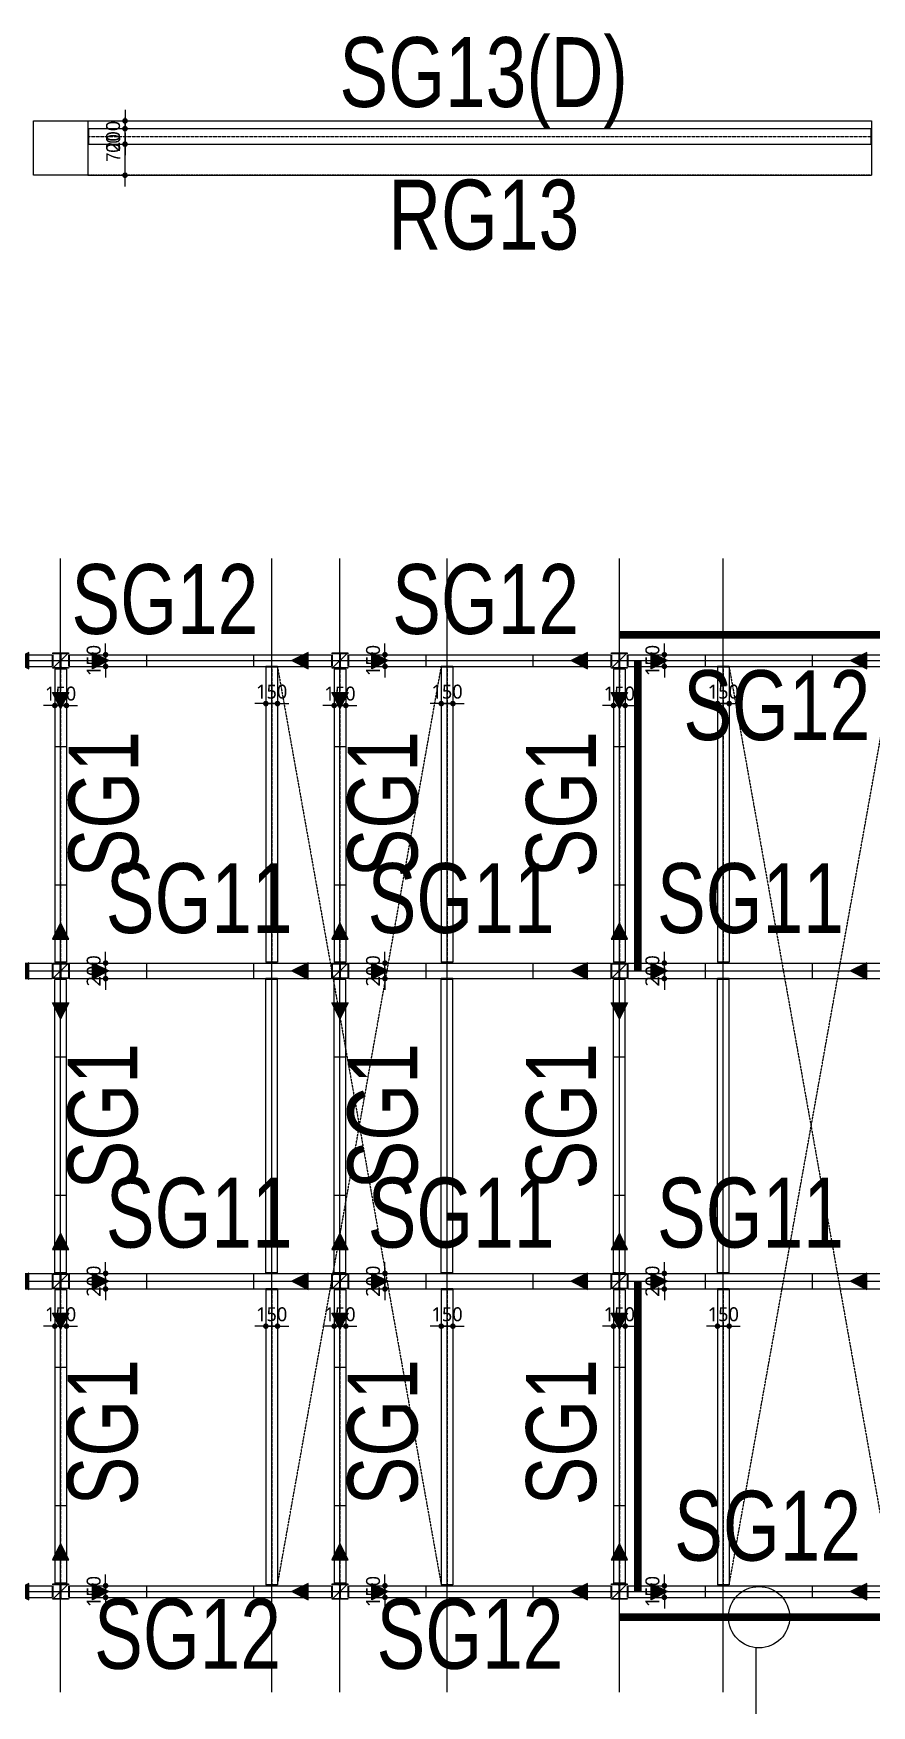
# Model space of a CAD drawing. Header units: millimetres. Extents: x -42253 to 178576, y 88378 to 153500.
# Drawn here: x 145204 to 156004, y 128380 to 149932 of the extents above; entities that cross this region are included whole.
import ezdxf
from ezdxf.enums import TextEntityAlignment as Align

# ---------------------------------------------------------------- set-up
doc = ezdxf.new("R2010")
doc.units = ezdxf.units.MM
for name, pattern in [('HID', [2.3, 1.5, -0.8]), ('HIDDEN', [0.375, 0.25, -0.125]), ('xs-1f_plan$0$HID', [4, 3, -1])]:
    doc.linetypes.add(name, pattern=pattern)
doc.layers.get('Defpoints').update_dxf_attribs({"color": 159})
for name, color, linetype in [('A-CEN', 1, 'Continuous'), ('A-SYM-LEAD', 4, 'Continuous'), ('GIRDER-TEXT', 7, 'Continuous'), ('OPEN', 1, 'HID'), ('S-STEEL', 3, 'Continuous'), ('S-STL-BEAM', 6, 'Continuous'), ('VR', 6, 'HID'), ('xs-1f_plan$0$8', 8, 'Continuous'), ('xs-1f_plan$0$S-BEAM-철골', 6, 'Continuous'), ('xs-1f_plan$0$S-BEAM-철골Splice', 7, 'Continuous'), ('xs-1f_plan$0$xref', 7, 'Continuous'), ('보(girder)', 7, 'HID'), ('슬래브라인', 7, 'Continuous')]:
    doc.layers.add(name, color=color, linetype=linetype)
doc.layers.add('NOPLOT', color=191, linetype='Continuous', plot=False)
doc.styles.add('Gdim', font='Dotum.ttf', dxfattribs={"width": 0.9})
doc.styles.add('Gtx', font='Dotum.ttf')
doc.styles.add('xs-1f_plan$0$Gdim', font='malgun.ttf')
doc.dimstyles.new('Gdim200', dxfattribs={"dimscale": 200, "dimtxt": 3, "dimasz": 1.2, "dimexe": 2, "dimexo": 3, "dimgap": 1, "dimtad": 1, "dimdsep": 46, "dimlunit": 6, "dimtxsty": 'Gdim', "dimblk1": '_CIDOT', "dimblk2": '_CIDOT', "dimsah": 1, "dimcen": 2.5, "dimdle": 2, "dimclrd": 1, "dimclre": 1, "dimclrt": 3, "dimazin": 2, "dimtfac": 1, "dimtix": 1, "dimtmove": 2, "dimatfit": 3, "dimldrblk": '_CIDOT', "dimfxl": 2, "dimtolj": 1, "dimtzin": 0, "dimarcsym": 0})
doc.dimstyles.new('xs-1f_plan$0$Gdim200', dxfattribs={"dimscale": 200, "dimtxt": 3, "dimasz": 1.2, "dimexe": 2, "dimexo": 3, "dimgap": 1, "dimtad": 1, "dimdsep": 46, "dimlunit": 6, "dimtxsty": 'xs-1f_plan$0$Gdim', "dimblk1": 'xs-1f_plan$0$_CIDOT', "dimblk2": 'xs-1f_plan$0$_CIDOT', "dimsah": 1, "dimcen": 2.5, "dimdle": 2, "dimclrd": 1, "dimclre": 1, "dimclrt": 3, "dimazin": 2, "dimtfac": 1, "dimtix": 1, "dimtmove": 2, "dimatfit": 3, "dimldrblk": 'xs-1f_plan$0$_CIDOT', "dimfxl": 2, "dimtolj": 1, "dimtzin": 0, "dimarcsym": 0})

# ---------------------------------------------------------------- blocks, each defined once
blk = doc.blocks.new('_CIDOT')
at = {"color": 0, "linetype": 'ByBlock'}
blk.add_line((2, 0), (-1, 0), dxfattribs=at)
at = {"color": 0, "linetype": 'ByBlock', "const_width": 0.5}
blk.add_lwpolyline([(-0.25, 0, 1), (0.25, 0, 1)], format="xyb", close=True, dxfattribs=at)
blk = doc.blocks.new('*D986')
at = {"layer": 'Defpoints', "color": 155, "lineweight": -2, "transparency": 16777216}
for p, q in [((-1775, 750), (-1355, 750)), ((-1475, 122), (-1475, 678)), ((-1775, 50), (-1355, 50))]:
    blk.add_line(p, q, dxfattribs=at)
at = {"layer": 'Defpoints', "color": 0, "transparency": 16777216}
for p in [(-1955, 750), (-1475, 750), (-1955, 50)]:
    blk.add_point(p, dxfattribs=at)
at = {"layer": 'Defpoints', "color": 155, "lineweight": -2, "transparency": 16777216, "xscale": 71.99999999999994, "yscale": 71.99999999999994, "zscale": 71.99999999999994}
for p, rotation in [((-1475, 750), 90), ((-1475, 50), 270)]:
    blk.add_blockref('_CIDOT', p, dxfattribs=dict(at, rotation=rotation))
at = {"layer": 'Defpoints', "color": 3, "transparency": 16777216, "insert": (-1626, 400), "char_height": 180, "attachment_point": 5, "rotation": 90, "style": 'Gdim'}
blk.add_mtext('\\A1;{\\C155;700}', dxfattribs=at)
blk = doc.blocks.new('*U1046')
blk.add_lwpolyline([(17, 12, -0.414214), (4, 25), (4, 175, -0.414214), (17, 188), (100, 188), (100, 200), (-100, 200), (-100, 188), (-17, 188, -0.414214), (-4, 175), (-4, 25, -0.414214), (-17, 12), (-100, 12), (-100, 0), (100, 0), (100, 12)], format="xyb", close=True)
blk = doc.blocks.new('xs-1f_plan$0$_CIDOT')
at = {"color": 0, "linetype": 'ByBlock'}
blk.add_line((2, 0), (-1, 0), dxfattribs=at)
at = {"color": 0, "linetype": 'ByBlock', "const_width": 0.5}
blk.add_lwpolyline([(-0.25, 0, 1), (0.25, 0, 1)], format="xyb", close=True, dxfattribs=at)
blk = doc.blocks.new('*D1049')
at = {"layer": 'Defpoints', "color": 155, "lineweight": -2, "transparency": 16777216}
for p, q in [((-2839, 250), (-2419, 250)), ((-2539, 322), (-2539, 394)), ((-2539, 50), (-2539, 250)), ((-2839, 50), (-2419, 50)), ((-2539, -22), (-2539, -94))]:
    blk.add_line(p, q, dxfattribs=at)
at = {"layer": 'Defpoints', "color": 0, "transparency": 16777216}
for p in [(-3019, 250), (-2539, 250), (-3019, 50)]:
    blk.add_point(p, dxfattribs=at)
at = {"layer": 'Defpoints', "color": 155, "lineweight": -2, "transparency": 16777216, "xscale": 71.99999999999994, "yscale": 71.99999999999994, "zscale": 71.99999999999994}
for p, rotation in [((-2539, 250), 270), ((-2539, 50), 90)]:
    blk.add_blockref('xs-1f_plan$0$_CIDOT', p, dxfattribs=dict(at, rotation=rotation))
at = {"layer": 'Defpoints', "color": 155, "transparency": 16777216, "insert": (-2692, 150), "char_height": 180, "attachment_point": 5, "rotation": 90, "style": 'xs-1f_plan$0$Gdim'}
blk.add_mtext('\\A1;200', dxfattribs=at)
blk = doc.blocks.new('*D1051')
at = {"layer": 'Defpoints', "color": 155, "lineweight": -2, "transparency": 16777216}
for p, q in [((-2839, 225), (-2419, 225)), ((-2539, 297), (-2539, 369)), ((-2539, 75), (-2539, 225)), ((-2839, 75), (-2419, 75)), ((-2539, 3), (-2539, -69))]:
    blk.add_line(p, q, dxfattribs=at)
at = {"layer": 'Defpoints', "color": 0, "transparency": 16777216}
for p in [(-3019, 225), (-2539, 225), (-3019, 75)]:
    blk.add_point(p, dxfattribs=at)
at = {"layer": 'Defpoints', "color": 155, "lineweight": -2, "transparency": 16777216, "xscale": 71.99999999999994, "yscale": 71.99999999999994, "zscale": 71.99999999999994}
for p, rotation in [((-2539, 225), 270), ((-2539, 75), 90)]:
    blk.add_blockref('xs-1f_plan$0$_CIDOT', p, dxfattribs=dict(at, rotation=rotation))
at = {"layer": 'Defpoints', "color": 155, "transparency": 16777216, "insert": (-2692, 150), "char_height": 180, "attachment_point": 5, "rotation": 90, "style": 'xs-1f_plan$0$Gdim'}
blk.add_mtext('\\A1;150', dxfattribs=at)
blk = doc.blocks.new('*D1053')
at = {"layer": 'Defpoints', "color": 155, "lineweight": -2, "transparency": 16777216}
for p, q in [((-2743, 225), (-2323, 225)), ((-2443, 297), (-2443, 369)), ((-2443, 75), (-2443, 225)), ((-2743, 75), (-2323, 75)), ((-2443, 3), (-2443, -69))]:
    blk.add_line(p, q, dxfattribs=at)
at = {"layer": 'Defpoints', "color": 0, "transparency": 16777216}
for p in [(-2923, 225), (-2443, 225), (-2923, 75)]:
    blk.add_point(p, dxfattribs=at)
at = {"layer": 'Defpoints', "color": 155, "lineweight": -2, "transparency": 16777216, "xscale": 71.99999999999994, "yscale": 71.99999999999994, "zscale": 71.99999999999994}
for p, rotation in [((-2443, 225), 270), ((-2443, 75), 90)]:
    blk.add_blockref('xs-1f_plan$0$_CIDOT', p, dxfattribs=dict(at, rotation=rotation))
at = {"layer": 'Defpoints', "color": 155, "transparency": 16777216, "insert": (-2596, 150), "char_height": 180, "attachment_point": 5, "rotation": 90, "style": 'xs-1f_plan$0$Gdim'}
blk.add_mtext('\\A1;150', dxfattribs=at)
blk = doc.blocks.new('*D1055')
at = {"layer": 'Defpoints', "color": 155, "lineweight": -2, "transparency": 16777216}
for p, q in [((-2743, 225), (-2323, 225)), ((-2443, 297), (-2443, 369)), ((-2443, 75), (-2443, 225)), ((-2743, 75), (-2323, 75)), ((-2443, 3), (-2443, -69))]:
    blk.add_line(p, q, dxfattribs=at)
at = {"layer": 'Defpoints', "color": 0, "transparency": 16777216}
for p in [(-2923, 225), (-2443, 225), (-2923, 75)]:
    blk.add_point(p, dxfattribs=at)
at = {"layer": 'Defpoints', "color": 155, "lineweight": -2, "transparency": 16777216, "xscale": 71.99999999999994, "yscale": 71.99999999999994, "zscale": 71.99999999999994}
for p, rotation in [((-2443, 225), 270), ((-2443, 75), 90)]:
    blk.add_blockref('xs-1f_plan$0$_CIDOT', p, dxfattribs=dict(at, rotation=rotation))
at = {"layer": 'Defpoints', "color": 155, "transparency": 16777216, "insert": (-2596, 150), "char_height": 180, "attachment_point": 5, "rotation": 90, "style": 'xs-1f_plan$0$Gdim'}
blk.add_mtext('\\A1;150', dxfattribs=at)
blk = doc.blocks.new('*D1119')
at = {"layer": 'Defpoints', "color": 155, "lineweight": -2, "transparency": 16777216}
for p, q in [((-2768, 225), (-2348, 225)), ((-2468, 297), (-2468, 369)), ((-2468, 75), (-2468, 225)), ((-2768, 75), (-2348, 75)), ((-2468, 3), (-2468, -69))]:
    blk.add_line(p, q, dxfattribs=at)
at = {"layer": 'Defpoints', "color": 0, "transparency": 16777216}
for p in [(-2948, 225), (-2468, 225), (-2948, 75)]:
    blk.add_point(p, dxfattribs=at)
at = {"layer": 'Defpoints', "color": 155, "lineweight": -2, "transparency": 16777216, "xscale": 71.99999999999994, "yscale": 71.99999999999994, "zscale": 71.99999999999994}
for p, rotation in [((-2468, 225), 270), ((-2468, 75), 90)]:
    blk.add_blockref('xs-1f_plan$0$_CIDOT', p, dxfattribs=dict(at, rotation=rotation))
at = {"layer": 'Defpoints', "color": 155, "transparency": 16777216, "insert": (-2621, 150), "char_height": 180, "attachment_point": 5, "rotation": 90, "style": 'xs-1f_plan$0$Gdim'}
blk.add_mtext('\\A1;150', dxfattribs=at)
blk = doc.blocks.new('*D1121')
at = {"layer": 'Defpoints', "color": 155, "lineweight": -2, "transparency": 16777216}
for p, q in [((-2743, 225), (-2323, 225)), ((-2443, 297), (-2443, 369)), ((-2443, 75), (-2443, 225)), ((-2743, 75), (-2323, 75)), ((-2443, 3), (-2443, -69))]:
    blk.add_line(p, q, dxfattribs=at)
at = {"layer": 'Defpoints', "color": 0, "transparency": 16777216}
for p in [(-2923, 225), (-2443, 225), (-2923, 75)]:
    blk.add_point(p, dxfattribs=at)
at = {"layer": 'Defpoints', "color": 155, "lineweight": -2, "transparency": 16777216, "xscale": 71.99999999999994, "yscale": 71.99999999999994, "zscale": 71.99999999999994}
for p, rotation in [((-2443, 225), 270), ((-2443, 75), 90)]:
    blk.add_blockref('xs-1f_plan$0$_CIDOT', p, dxfattribs=dict(at, rotation=rotation))
at = {"layer": 'Defpoints', "color": 155, "transparency": 16777216, "insert": (-2596, 150), "char_height": 180, "attachment_point": 5, "rotation": 90, "style": 'xs-1f_plan$0$Gdim'}
blk.add_mtext('\\A1;150', dxfattribs=at)
blk = doc.blocks.new('*D1133')
at = {"layer": 'Defpoints', "color": 155, "lineweight": -2, "transparency": 16777216}
for p, q in [((-2743, 225), (-2323, 225)), ((-2443, 297), (-2443, 369)), ((-2443, 75), (-2443, 225)), ((-2743, 75), (-2323, 75)), ((-2443, 3), (-2443, -69))]:
    blk.add_line(p, q, dxfattribs=at)
at = {"layer": 'Defpoints', "color": 0, "transparency": 16777216}
for p in [(-2923, 225), (-2443, 225), (-2923, 75)]:
    blk.add_point(p, dxfattribs=at)
at = {"layer": 'Defpoints', "color": 155, "lineweight": -2, "transparency": 16777216, "xscale": 71.99999999999994, "yscale": 71.99999999999994, "zscale": 71.99999999999994}
for p, rotation in [((-2443, 225), 270), ((-2443, 75), 90)]:
    blk.add_blockref('xs-1f_plan$0$_CIDOT', p, dxfattribs=dict(at, rotation=rotation))
at = {"layer": 'Defpoints', "color": 155, "transparency": 16777216, "insert": (-2596, 150), "char_height": 180, "attachment_point": 5, "rotation": 90, "style": 'xs-1f_plan$0$Gdim'}
blk.add_mtext('\\A1;150', dxfattribs=at)
blk = doc.blocks.new('*D1135')
at = {"layer": 'Defpoints', "color": 155, "lineweight": -2, "transparency": 16777216}
for p, q in [((-2768, 225), (-2348, 225)), ((-2468, 297), (-2468, 369)), ((-2468, 75), (-2468, 225)), ((-2768, 75), (-2348, 75)), ((-2468, 3), (-2468, -69))]:
    blk.add_line(p, q, dxfattribs=at)
at = {"layer": 'Defpoints', "color": 0, "transparency": 16777216}
for p in [(-2948, 225), (-2468, 225), (-2948, 75)]:
    blk.add_point(p, dxfattribs=at)
at = {"layer": 'Defpoints', "color": 155, "lineweight": -2, "transparency": 16777216, "xscale": 71.99999999999994, "yscale": 71.99999999999994, "zscale": 71.99999999999994}
for p, rotation in [((-2468, 225), 270), ((-2468, 75), 90)]:
    blk.add_blockref('xs-1f_plan$0$_CIDOT', p, dxfattribs=dict(at, rotation=rotation))
at = {"layer": 'Defpoints', "color": 155, "transparency": 16777216, "insert": (-2621, 150), "char_height": 180, "attachment_point": 5, "rotation": 90, "style": 'xs-1f_plan$0$Gdim'}
blk.add_mtext('\\A1;150', dxfattribs=at)
blk = doc.blocks.new('*D1137')
at = {"layer": 'Defpoints', "color": 155, "lineweight": -2, "transparency": 16777216}
for p, q in [((-2743, 225), (-2323, 225)), ((-2443, 297), (-2443, 369)), ((-2443, 75), (-2443, 225)), ((-2743, 75), (-2323, 75)), ((-2443, 3), (-2443, -69))]:
    blk.add_line(p, q, dxfattribs=at)
at = {"layer": 'Defpoints', "color": 0, "transparency": 16777216}
for p in [(-2923, 225), (-2443, 225), (-2923, 75)]:
    blk.add_point(p, dxfattribs=at)
at = {"layer": 'Defpoints', "color": 155, "lineweight": -2, "transparency": 16777216, "xscale": 71.99999999999994, "yscale": 71.99999999999994, "zscale": 71.99999999999994}
for p, rotation in [((-2443, 225), 270), ((-2443, 75), 90)]:
    blk.add_blockref('xs-1f_plan$0$_CIDOT', p, dxfattribs=dict(at, rotation=rotation))
at = {"layer": 'Defpoints', "color": 155, "transparency": 16777216, "insert": (-2596, 150), "char_height": 180, "attachment_point": 5, "rotation": 90, "style": 'xs-1f_plan$0$Gdim'}
blk.add_mtext('\\A1;150', dxfattribs=at)
blk = doc.blocks.new('*D1139')
at = {"layer": 'Defpoints', "color": 155, "lineweight": -2, "transparency": 16777216}
for p, q in [((-2743, 225), (-2323, 225)), ((-2443, 297), (-2443, 369)), ((-2443, 75), (-2443, 225)), ((-2743, 75), (-2323, 75)), ((-2443, 3), (-2443, -69))]:
    blk.add_line(p, q, dxfattribs=at)
at = {"layer": 'Defpoints', "color": 0, "transparency": 16777216}
for p in [(-2923, 225), (-2443, 225), (-2923, 75)]:
    blk.add_point(p, dxfattribs=at)
at = {"layer": 'Defpoints', "color": 155, "lineweight": -2, "transparency": 16777216, "xscale": 71.99999999999994, "yscale": 71.99999999999994, "zscale": 71.99999999999994}
for p, rotation in [((-2443, 225), 270), ((-2443, 75), 90)]:
    blk.add_blockref('xs-1f_plan$0$_CIDOT', p, dxfattribs=dict(at, rotation=rotation))
at = {"layer": 'Defpoints', "color": 155, "transparency": 16777216, "insert": (-2596, 150), "char_height": 180, "attachment_point": 5, "rotation": 90, "style": 'xs-1f_plan$0$Gdim'}
blk.add_mtext('\\A1;150', dxfattribs=at)
blk = doc.blocks.new('*D1141')
at = {"layer": 'Defpoints', "color": 155, "lineweight": -2, "transparency": 16777216}
for p, q in [((-2768, 225), (-2348, 225)), ((-2468, 297), (-2468, 369)), ((-2468, 75), (-2468, 225)), ((-2768, 75), (-2348, 75)), ((-2468, 3), (-2468, -69))]:
    blk.add_line(p, q, dxfattribs=at)
at = {"layer": 'Defpoints', "color": 0, "transparency": 16777216}
for p in [(-2948, 225), (-2468, 225), (-2948, 75)]:
    blk.add_point(p, dxfattribs=at)
at = {"layer": 'Defpoints', "color": 155, "lineweight": -2, "transparency": 16777216, "xscale": 71.99999999999994, "yscale": 71.99999999999994, "zscale": 71.99999999999994}
for p, rotation in [((-2468, 225), 270), ((-2468, 75), 90)]:
    blk.add_blockref('xs-1f_plan$0$_CIDOT', p, dxfattribs=dict(at, rotation=rotation))
at = {"layer": 'Defpoints', "color": 155, "transparency": 16777216, "insert": (-2621, 150), "char_height": 180, "attachment_point": 5, "rotation": 90, "style": 'xs-1f_plan$0$Gdim'}
blk.add_mtext('\\A1;150', dxfattribs=at)
blk = doc.blocks.new('*D1153')
at = {"layer": 'Defpoints', "color": 155, "lineweight": -2, "transparency": 16777216}
for p, q in [((-2743, 225), (-2323, 225)), ((-2443, 297), (-2443, 369)), ((-2443, 75), (-2443, 225)), ((-2743, 75), (-2323, 75)), ((-2443, 3), (-2443, -69))]:
    blk.add_line(p, q, dxfattribs=at)
at = {"layer": 'Defpoints', "color": 0, "transparency": 16777216}
for p in [(-2923, 225), (-2443, 225), (-2923, 75)]:
    blk.add_point(p, dxfattribs=at)
at = {"layer": 'Defpoints', "color": 155, "lineweight": -2, "transparency": 16777216, "xscale": 71.99999999999994, "yscale": 71.99999999999994, "zscale": 71.99999999999994}
for p, rotation in [((-2443, 225), 270), ((-2443, 75), 90)]:
    blk.add_blockref('xs-1f_plan$0$_CIDOT', p, dxfattribs=dict(at, rotation=rotation))
at = {"layer": 'Defpoints', "color": 155, "transparency": 16777216, "insert": (-2596, 150), "char_height": 180, "attachment_point": 5, "rotation": 90, "style": 'xs-1f_plan$0$Gdim'}
blk.add_mtext('\\A1;150', dxfattribs=at)
blk = doc.blocks.new('*D1155')
at = {"layer": 'Defpoints', "color": 155, "lineweight": -2, "transparency": 16777216}
for p, q in [((-2743, 225), (-2323, 225)), ((-2443, 297), (-2443, 369)), ((-2443, 75), (-2443, 225)), ((-2743, 75), (-2323, 75)), ((-2443, 3), (-2443, -69))]:
    blk.add_line(p, q, dxfattribs=at)
at = {"layer": 'Defpoints', "color": 0, "transparency": 16777216}
for p in [(-2923, 225), (-2443, 225), (-2923, 75)]:
    blk.add_point(p, dxfattribs=at)
at = {"layer": 'Defpoints', "color": 155, "lineweight": -2, "transparency": 16777216, "xscale": 71.99999999999994, "yscale": 71.99999999999994, "zscale": 71.99999999999994}
for p, rotation in [((-2443, 225), 270), ((-2443, 75), 90)]:
    blk.add_blockref('xs-1f_plan$0$_CIDOT', p, dxfattribs=dict(at, rotation=rotation))
at = {"layer": 'Defpoints', "color": 155, "transparency": 16777216, "insert": (-2596, 150), "char_height": 180, "attachment_point": 5, "rotation": 90, "style": 'xs-1f_plan$0$Gdim'}
blk.add_mtext('\\A1;150', dxfattribs=at)
blk = doc.blocks.new('*D1165')
at = {"layer": 'Defpoints', "color": 155, "lineweight": -2, "transparency": 16777216}
for p, q in [((-2839, 250), (-2419, 250)), ((-2539, 322), (-2539, 394)), ((-2539, 50), (-2539, 250)), ((-2839, 50), (-2419, 50)), ((-2539, -22), (-2539, -94))]:
    blk.add_line(p, q, dxfattribs=at)
at = {"layer": 'Defpoints', "color": 0, "transparency": 16777216}
for p in [(-3019, 250), (-2539, 250), (-3019, 50)]:
    blk.add_point(p, dxfattribs=at)
at = {"layer": 'Defpoints', "color": 155, "lineweight": -2, "transparency": 16777216, "xscale": 71.99999999999994, "yscale": 71.99999999999994, "zscale": 71.99999999999994}
for p, rotation in [((-2539, 250), 270), ((-2539, 50), 90)]:
    blk.add_blockref('xs-1f_plan$0$_CIDOT', p, dxfattribs=dict(at, rotation=rotation))
at = {"layer": 'Defpoints', "color": 155, "transparency": 16777216, "insert": (-2692, 150), "char_height": 180, "attachment_point": 5, "rotation": 90, "style": 'xs-1f_plan$0$Gdim'}
blk.add_mtext('\\A1;200', dxfattribs=at)
blk = doc.blocks.new('*U987')
at = {"layer": 'Defpoints'}
for p, q in [((-1955.451, 750), (-1955.451, 50)), ((8144.549, 750), (8144.549, 50))]:
    blk.add_line(p, q, dxfattribs=at)
at = {"layer": '보(girder)'}
for p, q in [((-1955.451, 750), (8144.549, 750)), ((8144.549, 50), (-1955.451, 50))]:
    blk.add_line(p, q, dxfattribs=at)
at = {"layer": 'Defpoints'}
dim = blk.add_linear_dim(base=(-1475.451, 750), p1=(-1955.451, 50), p2=(-1955.451, 750), angle=90, text='{\\C155;<>}', dimstyle='Gdim200', override={"dimscale": 60, "dimzin": 8, "dimclrd": 155, "dimclre": 155}, dxfattribs=at)
dim.commit()
dim.dimension.update_dxf_attribs({"geometry": '*D986', "text_midpoint": (-1625.573, 400)})
blk = doc.blocks.new('*U1050')
at = {"layer": 'xs-1f_plan$0$S-BEAM-철골'}
h = blk.add_hatch(color=7, dxfattribs=at)
h.dxf.hatch_style = 1
h.paths.add_polyline_path([(-2498.848, 150), (-2708.848, 255), (-2708.848, 45)])
h = blk.add_hatch(color=7, dxfattribs=at)
h.dxf.hatch_style = 1
h.paths.add_polyline_path([(-138.848, 150), (71.152, 255), (71.152, 45)])
at = {"layer": 'Defpoints', "ltscale": 4}
for p, q in [((-3018.848, 250), (-3018.848, 50)), ((381.152, 250), (381.152, 50))]:
    blk.add_line(p, q, dxfattribs=at)
at = {"layer": 'xs-1f_plan$0$8', "color": 4, "ltscale": 4}
for p, q in [((-3008.848, 250), (371.152, 250)), ((-3008.848, 50), (371.152, 50))]:
    blk.add_line(p, q, dxfattribs=at)
at = {"layer": 'xs-1f_plan$0$8', "ltscale": 4}
for p, q in [((-3008.848, 250), (-3008.848, 50)), ((371.152, 250), (371.152, 50))]:
    blk.add_line(p, q, dxfattribs=at)
at = {"layer": 'xs-1f_plan$0$8', "linetype": 'xs-1f_plan$0$HID'}
blk.add_line((-3008.848, 150), (371.152, 150), dxfattribs=at)
at = {"layer": 'xs-1f_plan$0$S-BEAM-철골', "color": 7}
for points in [[(-2708.848, 255), (-2498.848, 150), (-2708.848, 45)], [(71.152, 255), (-138.848, 150), (71.152, 45)]]:
    blk.add_lwpolyline(points, close=True, dxfattribs=at)
at = {"layer": 'xs-1f_plan$0$S-BEAM-철골Splice'}
for p, q in [((-2008.848, 50), (-2008.848, 250)), ((-628.848, 50), (-628.848, 250))]:
    blk.add_line(p, q, dxfattribs=at)
at = {"layer": 'Defpoints'}
dim = blk.add_linear_dim(base=(-2538.848, 250), p1=(-3018.848, 50), p2=(-3018.848, 250), angle=90, dimstyle='xs-1f_plan$0$Gdim200', override={"dimscale": 60, "dimzin": 8, "dimclrd": 155, "dimclre": 155, "dimclrt": 155}, dxfattribs=at)
dim.commit()
dim.dimension.update_dxf_attribs({"geometry": '*D1049', "text_midpoint": (-2691.844, 150)})
blk = doc.blocks.new('*U1052')
at = {"layer": 'xs-1f_plan$0$S-BEAM-철골'}
h = blk.add_hatch(color=7, dxfattribs=at)
h.dxf.hatch_style = 1
h.paths.add_polyline_path([(-2498.848, 150), (-2708.848, 255), (-2708.848, 45)])
h = blk.add_hatch(color=7, dxfattribs=at)
h.dxf.hatch_style = 1
h.paths.add_polyline_path([(-138.848, 150), (71.152, 255), (71.152, 45)])
at = {"layer": 'Defpoints', "ltscale": 4}
for p, q in [((-3018.848, 225), (-3018.848, 75)), ((381.152, 225), (381.152, 75))]:
    blk.add_line(p, q, dxfattribs=at)
at = {"layer": 'xs-1f_plan$0$8', "color": 4, "ltscale": 4}
for p, q in [((-3008.848, 225), (371.152, 225)), ((-3008.848, 75), (371.152, 75))]:
    blk.add_line(p, q, dxfattribs=at)
at = {"layer": 'xs-1f_plan$0$8', "ltscale": 4}
for p, q in [((-3008.848, 225), (-3008.848, 75)), ((371.152, 225), (371.152, 75))]:
    blk.add_line(p, q, dxfattribs=at)
at = {"layer": 'xs-1f_plan$0$8', "linetype": 'xs-1f_plan$0$HID'}
blk.add_line((-3008.848, 150), (371.152, 150), dxfattribs=at)
at = {"layer": 'xs-1f_plan$0$S-BEAM-철골', "color": 7}
for points in [[(-2708.848, 255), (-2498.848, 150), (-2708.848, 45)], [(71.152, 255), (-138.848, 150), (71.152, 45)]]:
    blk.add_lwpolyline(points, close=True, dxfattribs=at)
at = {"layer": 'xs-1f_plan$0$S-BEAM-철골Splice'}
for p, q in [((-2008.848, 75), (-2008.848, 225)), ((-628.848, 75), (-628.848, 225))]:
    blk.add_line(p, q, dxfattribs=at)
at = {"layer": 'Defpoints'}
dim = blk.add_linear_dim(base=(-2538.848, 225), p1=(-3018.848, 75), p2=(-3018.848, 225), angle=90, dimstyle='xs-1f_plan$0$Gdim200', override={"dimscale": 60, "dimzin": 8, "dimclrd": 155, "dimclre": 155, "dimclrt": 155}, dxfattribs=at)
dim.commit()
dim.dimension.update_dxf_attribs({"geometry": '*D1051', "text_midpoint": (-2692.334, 150)})
blk = doc.blocks.new('*U1054')
at = {"layer": 'xs-1f_plan$0$S-BEAM-철골'}
h = blk.add_hatch(color=7, dxfattribs=at)
h.dxf.hatch_style = 1
h.paths.add_polyline_path([(-2402.848, 150), (-2612.848, 255), (-2612.848, 45)])
h = blk.add_hatch(color=7, dxfattribs=at)
h.dxf.hatch_style = 1
h.paths.add_polyline_path([(357.152, 150), (567.152, 255), (567.152, 45)])
at = {"layer": 'Defpoints', "ltscale": 4}
for p, q in [((-2922.848, 225), (-2922.848, 75)), ((877.152, 225), (877.152, 75))]:
    blk.add_line(p, q, dxfattribs=at)
at = {"layer": 'xs-1f_plan$0$8', "color": 4, "ltscale": 4}
for p, q in [((-2912.848, 225), (867.152, 225)), ((-2912.848, 75), (867.152, 75))]:
    blk.add_line(p, q, dxfattribs=at)
at = {"layer": 'xs-1f_plan$0$8', "ltscale": 4}
for p, q in [((-2912.848, 225), (-2912.848, 75)), ((867.152, 225), (867.152, 75))]:
    blk.add_line(p, q, dxfattribs=at)
at = {"layer": 'xs-1f_plan$0$8', "linetype": 'xs-1f_plan$0$HID'}
blk.add_line((-2912.848, 150), (867.152, 150), dxfattribs=at)
at = {"layer": 'xs-1f_plan$0$S-BEAM-철골', "color": 7}
for points in [[(-2612.848, 255), (-2402.848, 150), (-2612.848, 45)], [(567.152, 255), (357.152, 150), (567.152, 45)]]:
    blk.add_lwpolyline(points, close=True, dxfattribs=at)
at = {"layer": 'xs-1f_plan$0$S-BEAM-철골Splice'}
for p, q in [((-1912.848, 75), (-1912.848, 225)), ((-132.848, 75), (-132.848, 225))]:
    blk.add_line(p, q, dxfattribs=at)
at = {"layer": 'Defpoints'}
dim = blk.add_linear_dim(base=(-2442.848, 225), p1=(-2922.848, 75), p2=(-2922.848, 225), angle=90, dimstyle='xs-1f_plan$0$Gdim200', override={"dimscale": 60, "dimzin": 8, "dimclrd": 155, "dimclre": 155, "dimclrt": 155}, dxfattribs=at)
dim.commit()
dim.dimension.update_dxf_attribs({"geometry": '*D1053', "text_midpoint": (-2596.334, 150)})
blk = doc.blocks.new('*U1056')
at = {"layer": 'xs-1f_plan$0$S-BEAM-철골'}
h = blk.add_hatch(color=7, dxfattribs=at)
h.dxf.hatch_style = 1
h.paths.add_polyline_path([(-2402.848, 150), (-2612.848, 255), (-2612.848, 45)])
h = blk.add_hatch(color=7, dxfattribs=at)
h.dxf.hatch_style = 1
h.paths.add_polyline_path([(357.152, 150), (567.152, 255), (567.152, 45)])
at = {"layer": 'Defpoints', "ltscale": 4}
for p, q in [((-2922.848, 225), (-2922.848, 75)), ((877.152, 225), (877.152, 75))]:
    blk.add_line(p, q, dxfattribs=at)
at = {"layer": 'xs-1f_plan$0$8', "color": 4, "ltscale": 4}
for p, q in [((-2912.848, 225), (867.152, 225)), ((-2912.848, 75), (867.152, 75))]:
    blk.add_line(p, q, dxfattribs=at)
at = {"layer": 'xs-1f_plan$0$8', "ltscale": 4}
for p, q in [((-2912.848, 225), (-2912.848, 75)), ((867.152, 225), (867.152, 75))]:
    blk.add_line(p, q, dxfattribs=at)
at = {"layer": 'xs-1f_plan$0$8', "linetype": 'xs-1f_plan$0$HID'}
blk.add_line((-2912.848, 150), (867.152, 150), dxfattribs=at)
at = {"layer": 'xs-1f_plan$0$S-BEAM-철골', "color": 7}
for points in [[(-2612.848, 255), (-2402.848, 150), (-2612.848, 45)], [(567.152, 255), (357.152, 150), (567.152, 45)]]:
    blk.add_lwpolyline(points, close=True, dxfattribs=at)
at = {"layer": 'xs-1f_plan$0$S-BEAM-철골Splice'}
for p, q in [((-1912.848, 75), (-1912.848, 225)), ((-132.848, 75), (-132.848, 225))]:
    blk.add_line(p, q, dxfattribs=at)
at = {"layer": 'Defpoints'}
dim = blk.add_linear_dim(base=(-2442.848, 225), p1=(-2922.848, 75), p2=(-2922.848, 225), angle=90, dimstyle='xs-1f_plan$0$Gdim200', override={"dimscale": 60, "dimzin": 8, "dimclrd": 155, "dimclre": 155, "dimclrt": 155}, dxfattribs=at)
dim.commit()
dim.dimension.update_dxf_attribs({"geometry": '*D1055', "text_midpoint": (-2596.334, 150)})
blk = doc.blocks.new('*U1120')
at = {"layer": 'Defpoints', "ltscale": 4}
for p, q in [((-2947.848, 225), (-2947.848, 75)), ((877.152, 225), (877.152, 75))]:
    blk.add_line(p, q, dxfattribs=at)
at = {"layer": 'xs-1f_plan$0$8', "color": 4, "ltscale": 4}
for p, q in [((-2937.848, 225), (867.152, 225)), ((-2937.848, 75), (867.152, 75))]:
    blk.add_line(p, q, dxfattribs=at)
at = {"layer": 'xs-1f_plan$0$8', "ltscale": 4}
for p, q in [((-2937.848, 225), (-2937.848, 75)), ((867.152, 225), (867.152, 75))]:
    blk.add_line(p, q, dxfattribs=at)
at = {"layer": 'xs-1f_plan$0$8', "linetype": 'xs-1f_plan$0$HID'}
blk.add_line((-2937.848, 150), (867.152, 150), dxfattribs=at)
at = {"layer": 'Defpoints'}
dim = blk.add_linear_dim(base=(-2467.848, 225), p1=(-2947.848, 75), p2=(-2947.848, 225), angle=90, dimstyle='xs-1f_plan$0$Gdim200', override={"dimscale": 60, "dimzin": 8, "dimclrd": 155, "dimclre": 155, "dimclrt": 155}, dxfattribs=at)
dim.commit()
dim.dimension.update_dxf_attribs({"geometry": '*D1119', "text_midpoint": (-2621.334, 150)})
blk = doc.blocks.new('*U1122')
at = {"layer": 'Defpoints', "ltscale": 4}
for p, q in [((-2922.848, 225), (-2922.848, 75)), ((877.152, 225), (877.152, 75))]:
    blk.add_line(p, q, dxfattribs=at)
at = {"layer": 'xs-1f_plan$0$8', "color": 4, "ltscale": 4}
for p, q in [((-2912.848, 225), (867.152, 225)), ((-2912.848, 75), (867.152, 75))]:
    blk.add_line(p, q, dxfattribs=at)
at = {"layer": 'xs-1f_plan$0$8', "ltscale": 4}
for p, q in [((-2912.848, 225), (-2912.848, 75)), ((867.152, 225), (867.152, 75))]:
    blk.add_line(p, q, dxfattribs=at)
at = {"layer": 'xs-1f_plan$0$8', "linetype": 'xs-1f_plan$0$HID'}
blk.add_line((-2912.848, 150), (867.152, 150), dxfattribs=at)
at = {"layer": 'Defpoints'}
dim = blk.add_linear_dim(base=(-2442.848, 225), p1=(-2922.848, 75), p2=(-2922.848, 225), angle=90, dimstyle='xs-1f_plan$0$Gdim200', override={"dimscale": 60, "dimzin": 8, "dimclrd": 155, "dimclre": 155, "dimclrt": 155}, dxfattribs=at)
dim.commit()
dim.dimension.update_dxf_attribs({"geometry": '*D1121', "text_midpoint": (-2596.334, 150)})
blk = doc.blocks.new('*U1134')
at = {"layer": 'Defpoints', "ltscale": 4}
for p, q in [((-2922.848, 225), (-2922.848, 75)), ((902.152, 225), (902.152, 75))]:
    blk.add_line(p, q, dxfattribs=at)
at = {"layer": 'xs-1f_plan$0$8', "color": 4, "ltscale": 4}
for p, q in [((-2912.848, 225), (892.152, 225)), ((-2912.848, 75), (892.152, 75))]:
    blk.add_line(p, q, dxfattribs=at)
at = {"layer": 'xs-1f_plan$0$8', "ltscale": 4}
for p, q in [((-2912.848, 225), (-2912.848, 75)), ((892.152, 225), (892.152, 75))]:
    blk.add_line(p, q, dxfattribs=at)
at = {"layer": 'xs-1f_plan$0$8', "linetype": 'xs-1f_plan$0$HID'}
blk.add_line((-2912.848, 150), (892.152, 150), dxfattribs=at)
at = {"layer": 'Defpoints'}
dim = blk.add_linear_dim(base=(-2442.848, 225), p1=(-2922.848, 75), p2=(-2922.848, 225), angle=90, dimstyle='xs-1f_plan$0$Gdim200', override={"dimscale": 60, "dimzin": 8, "dimclrd": 155, "dimclre": 155, "dimclrt": 155}, dxfattribs=at)
dim.commit()
dim.dimension.update_dxf_attribs({"geometry": '*D1133', "text_midpoint": (-2596.334, 150)})
blk = doc.blocks.new('*U1136')
at = {"layer": 'Defpoints', "ltscale": 4}
for p, q in [((-2947.848, 225), (-2947.848, 75)), ((877.152, 225), (877.152, 75))]:
    blk.add_line(p, q, dxfattribs=at)
at = {"layer": 'xs-1f_plan$0$8', "color": 4, "ltscale": 4}
for p, q in [((-2937.848, 225), (867.152, 225)), ((-2937.848, 75), (867.152, 75))]:
    blk.add_line(p, q, dxfattribs=at)
at = {"layer": 'xs-1f_plan$0$8', "ltscale": 4}
for p, q in [((-2937.848, 225), (-2937.848, 75)), ((867.152, 225), (867.152, 75))]:
    blk.add_line(p, q, dxfattribs=at)
at = {"layer": 'xs-1f_plan$0$8', "linetype": 'xs-1f_plan$0$HID'}
blk.add_line((-2937.848, 150), (867.152, 150), dxfattribs=at)
at = {"layer": 'Defpoints'}
dim = blk.add_linear_dim(base=(-2467.848, 225), p1=(-2947.848, 75), p2=(-2947.848, 225), angle=90, dimstyle='xs-1f_plan$0$Gdim200', override={"dimscale": 60, "dimzin": 8, "dimclrd": 155, "dimclre": 155, "dimclrt": 155}, dxfattribs=at)
dim.commit()
dim.dimension.update_dxf_attribs({"geometry": '*D1135', "text_midpoint": (-2621.334, 150)})
blk = doc.blocks.new('*U1138')
at = {"layer": 'Defpoints', "ltscale": 4}
for p, q in [((-2922.848, 225), (-2922.848, 75)), ((877.152, 225), (877.152, 75))]:
    blk.add_line(p, q, dxfattribs=at)
at = {"layer": 'xs-1f_plan$0$8', "color": 4, "ltscale": 4}
for p, q in [((-2912.848, 225), (867.152, 225)), ((-2912.848, 75), (867.152, 75))]:
    blk.add_line(p, q, dxfattribs=at)
at = {"layer": 'xs-1f_plan$0$8', "ltscale": 4}
for p, q in [((-2912.848, 225), (-2912.848, 75)), ((867.152, 225), (867.152, 75))]:
    blk.add_line(p, q, dxfattribs=at)
at = {"layer": 'xs-1f_plan$0$8', "linetype": 'xs-1f_plan$0$HID'}
blk.add_line((-2912.848, 150), (867.152, 150), dxfattribs=at)
at = {"layer": 'Defpoints'}
dim = blk.add_linear_dim(base=(-2442.848, 225), p1=(-2922.848, 75), p2=(-2922.848, 225), angle=90, dimstyle='xs-1f_plan$0$Gdim200', override={"dimscale": 60, "dimzin": 8, "dimclrd": 155, "dimclre": 155, "dimclrt": 155}, dxfattribs=at)
dim.commit()
dim.dimension.update_dxf_attribs({"geometry": '*D1137', "text_midpoint": (-2596.334, 150)})
blk = doc.blocks.new('*U1140')
at = {"layer": 'Defpoints', "ltscale": 4}
for p, q in [((-2922.848, 225), (-2922.848, 75)), ((902.152, 225), (902.152, 75))]:
    blk.add_line(p, q, dxfattribs=at)
at = {"layer": 'xs-1f_plan$0$8', "color": 4, "ltscale": 4}
for p, q in [((-2912.848, 225), (892.152, 225)), ((-2912.848, 75), (892.152, 75))]:
    blk.add_line(p, q, dxfattribs=at)
at = {"layer": 'xs-1f_plan$0$8', "ltscale": 4}
for p, q in [((-2912.848, 225), (-2912.848, 75)), ((892.152, 225), (892.152, 75))]:
    blk.add_line(p, q, dxfattribs=at)
at = {"layer": 'xs-1f_plan$0$8', "linetype": 'xs-1f_plan$0$HID'}
blk.add_line((-2912.848, 150), (892.152, 150), dxfattribs=at)
at = {"layer": 'Defpoints'}
dim = blk.add_linear_dim(base=(-2442.848, 225), p1=(-2922.848, 75), p2=(-2922.848, 225), angle=90, dimstyle='xs-1f_plan$0$Gdim200', override={"dimscale": 60, "dimzin": 8, "dimclrd": 155, "dimclre": 155, "dimclrt": 155}, dxfattribs=at)
dim.commit()
dim.dimension.update_dxf_attribs({"geometry": '*D1139', "text_midpoint": (-2596.334, 150)})
blk = doc.blocks.new('*U1142')
at = {"layer": 'Defpoints', "ltscale": 4}
for p, q in [((-2947.848, 225), (-2947.848, 75)), ((877.152, 225), (877.152, 75))]:
    blk.add_line(p, q, dxfattribs=at)
at = {"layer": 'xs-1f_plan$0$8', "color": 4, "ltscale": 4}
for p, q in [((-2937.848, 225), (867.152, 225)), ((-2937.848, 75), (867.152, 75))]:
    blk.add_line(p, q, dxfattribs=at)
at = {"layer": 'xs-1f_plan$0$8', "ltscale": 4}
for p, q in [((-2937.848, 225), (-2937.848, 75)), ((867.152, 225), (867.152, 75))]:
    blk.add_line(p, q, dxfattribs=at)
at = {"layer": 'xs-1f_plan$0$8', "linetype": 'xs-1f_plan$0$HID'}
blk.add_line((-2937.848, 150), (867.152, 150), dxfattribs=at)
at = {"layer": 'Defpoints'}
dim = blk.add_linear_dim(base=(-2467.848, 225), p1=(-2947.848, 75), p2=(-2947.848, 225), angle=90, dimstyle='xs-1f_plan$0$Gdim200', override={"dimscale": 60, "dimzin": 8, "dimclrd": 155, "dimclre": 155, "dimclrt": 155}, dxfattribs=at)
dim.commit()
dim.dimension.update_dxf_attribs({"geometry": '*D1141', "text_midpoint": (-2621.334, 150)})
blk = doc.blocks.new('*U1154')
at = {"layer": 'Defpoints', "ltscale": 4}
for p, q in [((-2922.848, 225), (-2922.848, 75)), ((877.152, 225), (877.152, 75))]:
    blk.add_line(p, q, dxfattribs=at)
at = {"layer": 'xs-1f_plan$0$8', "color": 4, "ltscale": 4}
for p, q in [((-2912.848, 225), (867.152, 225)), ((-2912.848, 75), (867.152, 75))]:
    blk.add_line(p, q, dxfattribs=at)
at = {"layer": 'xs-1f_plan$0$8', "ltscale": 4}
for p, q in [((-2912.848, 225), (-2912.848, 75)), ((867.152, 225), (867.152, 75))]:
    blk.add_line(p, q, dxfattribs=at)
at = {"layer": 'xs-1f_plan$0$8', "linetype": 'xs-1f_plan$0$HID'}
blk.add_line((-2912.848, 150), (867.152, 150), dxfattribs=at)
at = {"layer": 'Defpoints'}
dim = blk.add_linear_dim(base=(-2442.848, 225), p1=(-2922.848, 75), p2=(-2922.848, 225), angle=90, dimstyle='xs-1f_plan$0$Gdim200', override={"dimscale": 60, "dimzin": 8, "dimclrd": 155, "dimclre": 155, "dimclrt": 155}, dxfattribs=at)
dim.commit()
dim.dimension.update_dxf_attribs({"geometry": '*D1153', "text_midpoint": (-2596.334, 150)})
blk = doc.blocks.new('*U1156')
at = {"layer": 'Defpoints', "ltscale": 4}
for p, q in [((-2922.848, 225), (-2922.848, 75)), ((902.152, 225), (902.152, 75))]:
    blk.add_line(p, q, dxfattribs=at)
at = {"layer": 'xs-1f_plan$0$8', "color": 4, "ltscale": 4}
for p, q in [((-2912.848, 225), (892.152, 225)), ((-2912.848, 75), (892.152, 75))]:
    blk.add_line(p, q, dxfattribs=at)
at = {"layer": 'xs-1f_plan$0$8', "ltscale": 4}
for p, q in [((-2912.848, 225), (-2912.848, 75)), ((892.152, 225), (892.152, 75))]:
    blk.add_line(p, q, dxfattribs=at)
at = {"layer": 'xs-1f_plan$0$8', "linetype": 'xs-1f_plan$0$HID'}
blk.add_line((-2912.848, 150), (892.152, 150), dxfattribs=at)
at = {"layer": 'Defpoints'}
dim = blk.add_linear_dim(base=(-2442.848, 225), p1=(-2922.848, 75), p2=(-2922.848, 225), angle=90, dimstyle='xs-1f_plan$0$Gdim200', override={"dimscale": 60, "dimzin": 8, "dimclrd": 155, "dimclre": 155, "dimclrt": 155}, dxfattribs=at)
dim.commit()
dim.dimension.update_dxf_attribs({"geometry": '*D1155', "text_midpoint": (-2596.334, 150)})
blk = doc.blocks.new('*U1166')
at = {"layer": 'Defpoints', "ltscale": 4}
for p, q in [((-3018.848, 250), (-3018.848, 50)), ((7081.152, 250), (7081.152, 50))]:
    blk.add_line(p, q, dxfattribs=at)
at = {"layer": 'xs-1f_plan$0$8', "color": 4, "ltscale": 4}
for p, q in [((-3008.848, 250), (7071.152, 250)), ((-3008.848, 50), (7071.152, 50))]:
    blk.add_line(p, q, dxfattribs=at)
at = {"layer": 'xs-1f_plan$0$8', "ltscale": 4}
for p, q in [((-3008.848, 250), (-3008.848, 50)), ((7071.152, 250), (7071.152, 50))]:
    blk.add_line(p, q, dxfattribs=at)
at = {"layer": 'xs-1f_plan$0$8', "linetype": 'xs-1f_plan$0$HID'}
blk.add_line((-3008.848, 150), (7071.152, 150), dxfattribs=at)
at = {"layer": 'Defpoints'}
dim = blk.add_linear_dim(base=(-2538.848, 250), p1=(-3018.848, 50), p2=(-3018.848, 250), angle=90, dimstyle='xs-1f_plan$0$Gdim200', override={"dimscale": 60, "dimzin": 8, "dimclrd": 155, "dimclre": 155, "dimclrt": 155}, dxfattribs=at)
dim.commit()
dim.dimension.update_dxf_attribs({"geometry": '*D1165', "text_midpoint": (-2691.844, 150)})

msp = doc.modelspace()

# ---------------------------------------------------------------- linework, layer by layer
at = {"layer": 'A-CEN'}
for p, q in [((145553.571, 128554.506), (145553.571, 143162.951)), ((148273.571, 128554.506), (148273.571, 143162.951)), ((149153.571, 128554.506, 0), (149153.571, 143162.951, 0)), ((150533.571, 128554.506), (150533.571, 143162.951)), ((152753.571, 128554.506, 0), (152753.571, 143162.951, 0)), ((154093.571, 128554.506, 0), (154093.571, 143162.951, 0)), ((104620.818, 141849.519), (164668.967, 141849.519)), ((104620.818, 137849.519), (164668.967, 137849.519)), ((104620.818, 133849.519), (164668.967, 133849.519)), ((104620.818, 129849.519), (164668.967, 129849.519))]:
    msp.add_line(p, q, dxfattribs=at)
at = {"layer": 'A-SYM-LEAD'}
msp.add_line((154512.247, 129126.264, 0), (154512.247, 124555.602, 0), dxfattribs=at)
msp.add_circle((154553.571, 129519.02, 0), 394.923, dxfattribs=at)
at = {"layer": 'NOPLOT'}
for p, q in [((145453.571, 141749.519, 0), (145653.571, 141949.519, 0)), ((149053.571, 141749.519, 0), (149253.571, 141949.519, 0)), ((152653.571, 141749.519, 0), (152853.571, 141949.519, 0)), ((145453.571, 137749.519), (145653.571, 137949.519)), ((149053.571, 137749.519), (149253.571, 137949.519)), ((152653.571, 137749.519), (152853.571, 137949.519)), ((145453.571, 133749.519), (145653.571, 133949.519)), ((149053.571, 133749.519), (149253.571, 133949.519)), ((152653.571, 133749.519), (152853.571, 133949.519)), ((145453.571, 129749.519), (145653.571, 129949.519)), ((149053.571, 129749.519), (149253.571, 129949.519)), ((152653.571, 129749.519), (152853.571, 129949.519))]:
    msp.add_line(p, q, dxfattribs=at)
at = {"layer": 'OPEN'}
for p, q in [((148348.571, 129934.519, 0), (150458.571, 141764.519, 0)), ((148348.571, 141764.519), (150458.571, 129934.519)), ((154168.571, 141764.519, 0), (156278.571, 129934.519)), ((154168.571, 129934.519, 0), (156278.571, 141739.519, 0))]:
    msp.add_line(p, q, dxfattribs=at)
at = {"layer": 'VR', "color": 6, "linetype": 'HIDDEN', "ltscale": 3, "const_width": 100, "elevation": 0}
for points in [[(156353.571, 142180.018), (152753.571, 142180.018)], [(152991.956, 141849.519), (152991.956, 137849.519)], [(152991.956, 129849.519), (152991.956, 133849.519)], [(156353.571, 129519.02), (152753.571, 129519.02)]]:
    msp.add_lwpolyline(points, dxfattribs=at)
at = {"layer": '슬래브라인'}
for p, q in [((145903.571, 148805.018), (156003.571, 148805.018)), ((145903.571, 148105.018), (156003.571, 148105.018))]:
    msp.add_line(p, q, dxfattribs=at)
at = {"layer": '슬래브라인', "elevation": 0}
msp.add_lwpolyline([(145203.571, 148805.018), (145903.571, 148805.018), (145903.571, 148105.018), (145203.571, 148105.018)], close=True, dxfattribs=at)

# ---------------------------------------------------------------- block references
at = {"layer": 'S-STEEL', "xscale": -1}
for p in [(145553.571, 141749.519, 0), (149153.571, 141749.519, 0), (152753.571, 141749.519, 0), (145553.571, 137749.519), (149153.571, 137749.519), (152753.571, 137749.519), (145553.571, 133749.519), (149153.571, 133749.519), (152753.571, 133749.519), (145553.571, 129749.519), (149153.571, 129749.519), (152753.571, 129749.519)]:
    msp.add_blockref('*U1046', p, dxfattribs=at)
at = {"layer": 'xs-1f_plan$0$xref'}
for name, p in [('*U1166', (148922.42, 148455.018)), ('*U1052', (145072.42, 141699.519)), ('*U1052', (148672.42, 141699.519)), ('*U1052', (152272.42, 141699.519)), ('*U1052', (155872.42, 141699.519)), ('*U1050', (145072.42, 137699.519)), ('*U1050', (148672.42, 137699.519)), ('*U1050', (152272.42, 137699.519)), ('*U1050', (155872.42, 137699.519)), ('*U1050', (145072.42, 133699.519)), ('*U1050', (148672.42, 133699.519)), ('*U1050', (152272.42, 133699.519)), ('*U1050', (155872.42, 133699.519)), ('*U1052', (145072.42, 129699.519)), ('*U1052', (148672.42, 129699.519)), ('*U1052', (152272.42, 129699.519)), ('*U1052', (155872.42, 129699.519))]:
    msp.add_blockref(name, p, dxfattribs=at)
at = {"layer": 'xs-1f_plan$0$xref', "rotation": 270}
for name, p in [('*U1054', (145403.571, 138826.67, 0)), ('*U1120', (148123.571, 138826.67, 0)), ('*U1054', (149003.571, 138826.67, 0)), ('*U1136', (150383.571, 138826.67, 0)), ('*U1054', (152603.571, 138826.67, 0)), ('*U1142', (153943.571, 138826.67, 0)), ('*U1054', (145403.571, 130826.67, 0)), ('*U1134', (148123.571, 130826.67, 0)), ('*U1054', (149003.571, 130826.67, 0)), ('*U1140', (150383.571, 130826.67, 0)), ('*U1054', (152603.571, 130826.67, 0)), ('*U1156', (153943.571, 130826.67, 0))]:
    msp.add_blockref(name, p, dxfattribs=at)
at = {"layer": 'xs-1f_plan$0$xref', "xscale": -1, "rotation": 270}
for name, p in [('*U1056', (145403.571, 136872.367, 0)), ('*U1122', (148123.571, 136872.367, 0)), ('*U1056', (149003.571, 136872.367, 0)), ('*U1138', (150383.571, 136872.367, 0)), ('*U1056', (152603.571, 136872.367, 0)), ('*U1154', (153943.571, 136872.367, 0))]:
    msp.add_blockref(name, p, dxfattribs=at)
at = {"layer": '보(girder)'}
msp.add_blockref('*U987', (147859.022, 148055.018), dxfattribs=at)

# ---------------------------------------------------------------- texts
at = {"layer": 'GIRDER-TEXT', "style": 'Gtx', "width": 0.8}
for s, p in [('RG13', (151006.098, 146876.831)), ('SG12', (146897.004, 141921.989)), ('SG12', (151029.95, 141921.989)), ('SG12', (154782.303, 140554.277)), ('SG11', (147339.922, 138067.482)), ('SG11', (150713.983, 138067.482)), ('SG11', (154442.521, 138067.482)), ('SG11', (147339.922, 134013.643)), ('SG11', (150713.983, 134013.643)), ('SG11', (154442.521, 134013.643)), ('SG12', (154663.716, 129978.23)), ('SG12', (147189.151, 128583.636)), ('SG12', (150828.795, 128583.636))]:
    msp.add_text(s, height=900, dxfattribs=at).set_placement(p, align=Align.BOTTOM_CENTER)
for p in [(146825.394, 139996.447), (150422.077, 139996.447), (152722.64, 139996.447), (146813.48, 135974.308), (150421.591, 135974.308), (152722.153, 135974.308), (146813.465, 131901.713), (150422.077, 131901.713), (152722.64, 131901.713)]:
    msp.add_text('SG1', height=900, rotation=90, dxfattribs=at).set_placement(p, align=Align.BOTTOM_CENTER)
at = {"layer": 'S-STL-BEAM', "style": 'Gtx', "width": 0.8}
msp.add_text('SG13(D)', height=900, dxfattribs=at).set_placement((151004.297, 148714.173), align=Align.BOTTOM_CENTER)

doc.saveas('drawing.dxf')
